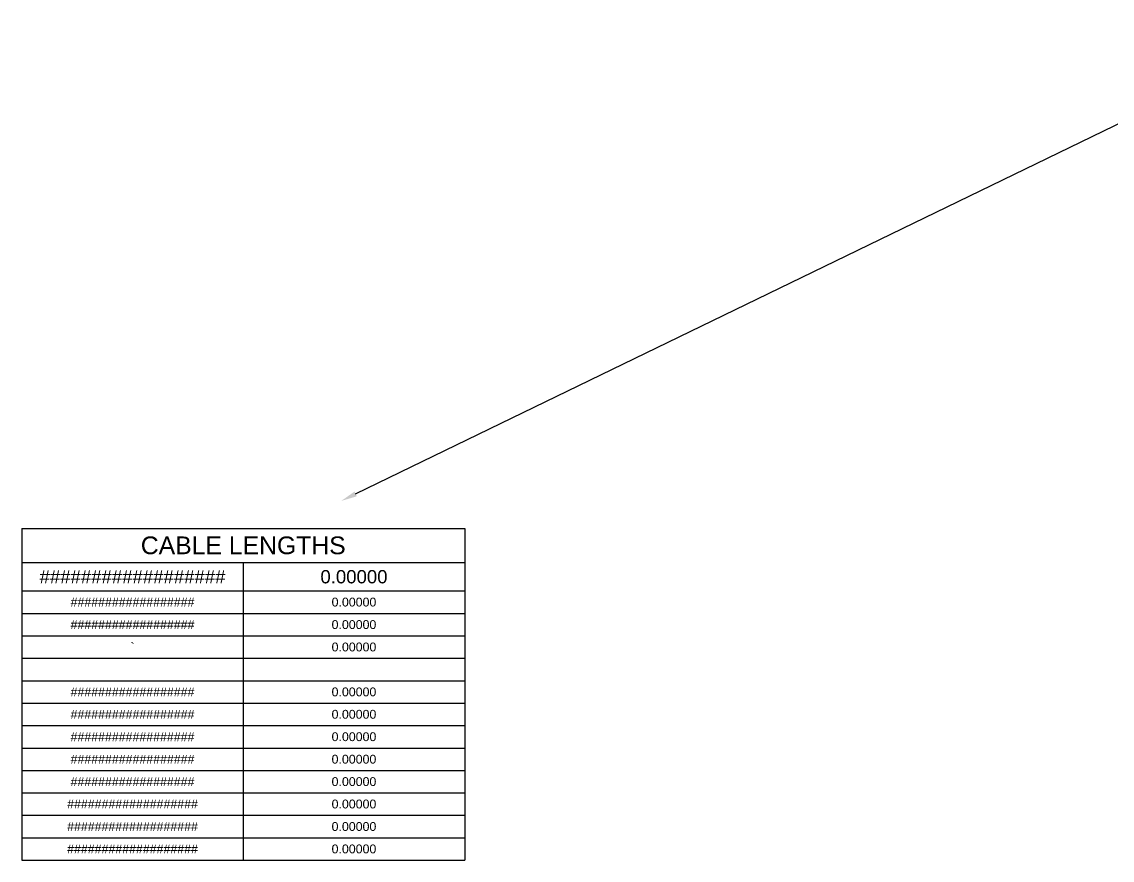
# Model space of a CAD drawing. Header units: feet. Extents: x -17.1 to 68.3, y -75.5 to 2.6.
# Drawn here: x 1.33 to 13.64, y -19.78 to -10.32 of the extents above; entities that cross this region are included whole.
import ezdxf
from ezdxf import colors
from ezdxf.entities.mleader import LeaderData, LeaderLine
from ezdxf.math import Vec2, Vec3

# ---------------------------------------------------------------- set-up
doc = ezdxf.new("R2010")
doc.units = ezdxf.units.FT
doc.header["$MEASUREMENT"] = 0
doc.layers.add('G-ANNO-TEXT', color=1, linetype='Continuous')
doc.styles.add('NEI-A', font='arial.ttf')
doc.styles.get("Standard").update_dxf_attribs({"font": 'arial.ttf'})

# ---------------------------------------------------------------- blocks, each defined once
blk = doc.blocks.new('*T16')
at = {"layer": 'G-ANNO-TEXT', "color": 0, "linetype": 'ByBlock', "lineweight": -2, "transparency": 16777216}
for p, q in [((0, 0), (5, 0)), ((0, 0), (0, -3.747)), ((5, 0), (5, -3.747)), ((0, -0.387), (5, -0.387)), ((2.5, -0.387), (2.5, -3.747)), ((0, -0.707), (5, -0.707)), ((0, -0.96), (5, -0.96)), ((0, -1.213), (5, -1.213)), ((0, -1.467), (5, -1.467)), ((0, -1.72), (5, -1.72)), ((0, -1.973), (5, -1.973)), ((0, -2.227), (5, -2.227)), ((0, -2.48), (5, -2.48)), ((0, -2.733), (5, -2.733)), ((0, -2.987), (5, -2.987)), ((0, -3.24), (5, -3.24)), ((0, -3.493), (5, -3.493)), ((0, -3.747), (5, -3.747))]:
    blk.add_line(p, q, dxfattribs=at)
at = {"layer": 'G-ANNO-TEXT', "color": 0, "transparency": 16777216, "attachment_point": 5, "style": 'NEI-A'}
for s, insert, char_height, width in [('CABLE LENGTHS', (2.5, -0.193), 0.2, 4.88), ('##################', (1.25, -0.547), 0.15, 2.38), ('0.00000', (3.75, -0.547), 0.15, 2.38), ('##################', (1.25, -0.833), 0.1, 2.38), ('0.00000', (3.75, -0.833), 0.1, 2.38), ('##################', (1.25, -1.087), 0.1, 2.38), ('0.00000', (3.75, -1.087), 0.1, 2.38), ('`', (1.25, -1.34), 0.1, 2.38), ('0.00000', (3.75, -1.34), 0.1, 2.38), ('##################', (1.25, -1.847), 0.1, 2.38), ('0.00000', (3.75, -1.847), 0.1, 2.38), ('##################', (1.25, -2.1), 0.1, 2.38), ('0.00000', (3.75, -2.1), 0.1, 2.38), ('##################', (1.25, -2.353), 0.1, 2.38), ('0.00000', (3.75, -2.353), 0.1, 2.38), ('##################', (1.25, -2.607), 0.1, 2.38), ('0.00000', (3.75, -2.607), 0.1, 2.38), ('##################', (1.25, -2.86), 0.1, 2.38), ('0.00000', (3.75, -2.86), 0.1, 2.38), ('###################', (1.25, -3.113), 0.1, 2.38), ('0.00000', (3.75, -3.113), 0.1, 2.38), ('###################', (1.25, -3.367), 0.1, 2.38), ('0.00000', (3.75, -3.367), 0.1, 2.38), ('0.00000', (3.75, -3.62), 0.1, 2.38), ('###################', (1.25, -3.62), 0.1, 2.38)]:
    blk.add_mtext(s, dxfattribs=dict(at, insert=insert, char_height=char_height, width=width))

msp = doc.modelspace()

# ---------------------------------------------------------------- block references
msp.add_blockref('*T16', (1.332, -16.037))

# ---------------------------------------------------------------- leaders
ml = msp.add_multileader_mtext('Standard')
ml.set_content('', color=256)
ml.set_leader_properties()
ml.build(insert=Vec2(0, 0))
ml.multileader.update_dxf_attribs({"text_right_attachment_type": 6, "dogleg_length": 0.36, "arrow_head_size": 0.18})
ctx = ml.context
ctx.base_point, ctx.char_height, ctx.arrow_head_size, ctx.landing_gap_size, ctx.plane_origin = Vec3(20.247, -10.407), 0.18, 0.18, 0.09, Vec3(4.939, -15.727)
ctx.right_attachment = 6
notes = []
notes.append((ctx, [(0, (1, 1, 0), (15.894, -10.407), (1, 0), 4.352, [(0, [(4.939, -15.727)], 0, [])])]))
ctx.mtext.insert, ctx.mtext.flow_direction = Vec3(20.337, -10.317), 5
for ctx, leaders in notes:
    for number, flags, end, landing, length, lines in leaders:
        leader = LeaderData()
        leader.index, (leader.has_last_leader_line, leader.has_dogleg_vector, leader.attachment_direction) = number, flags
        leader.last_leader_point, leader.dogleg_vector, leader.dogleg_length = Vec3(end), Vec3(landing), length
        for number, points, colour, breaks in lines:
            line = LeaderLine()
            line.index, line.vertices, line.color, line.breaks = number, Vec3.list(points), colors.encode_raw_color(colour), breaks
            leader.lines.append(line)
        ctx.leaders.append(leader)

doc.saveas('drawing.dxf')
